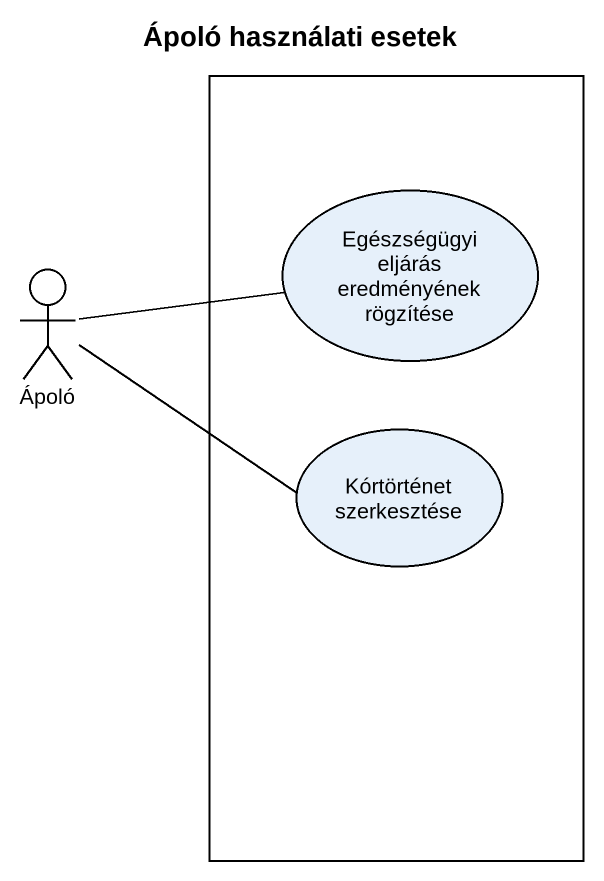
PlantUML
@startuml
title Ápoló használati esetek
rectangle " " as rectangle1 {
  usecase "Egészségügyi eljárás eredményének rögzítése" as Egészségügyi_eljárás
  usecase "Kórtörténet szerkesztése" as Kórtörténet_szerkesztése
}
actor Ápoló
Ápoló -right- Egészségügyi_eljárás
Ápoló -right- Kórtörténet_szerkesztése
@enduml
